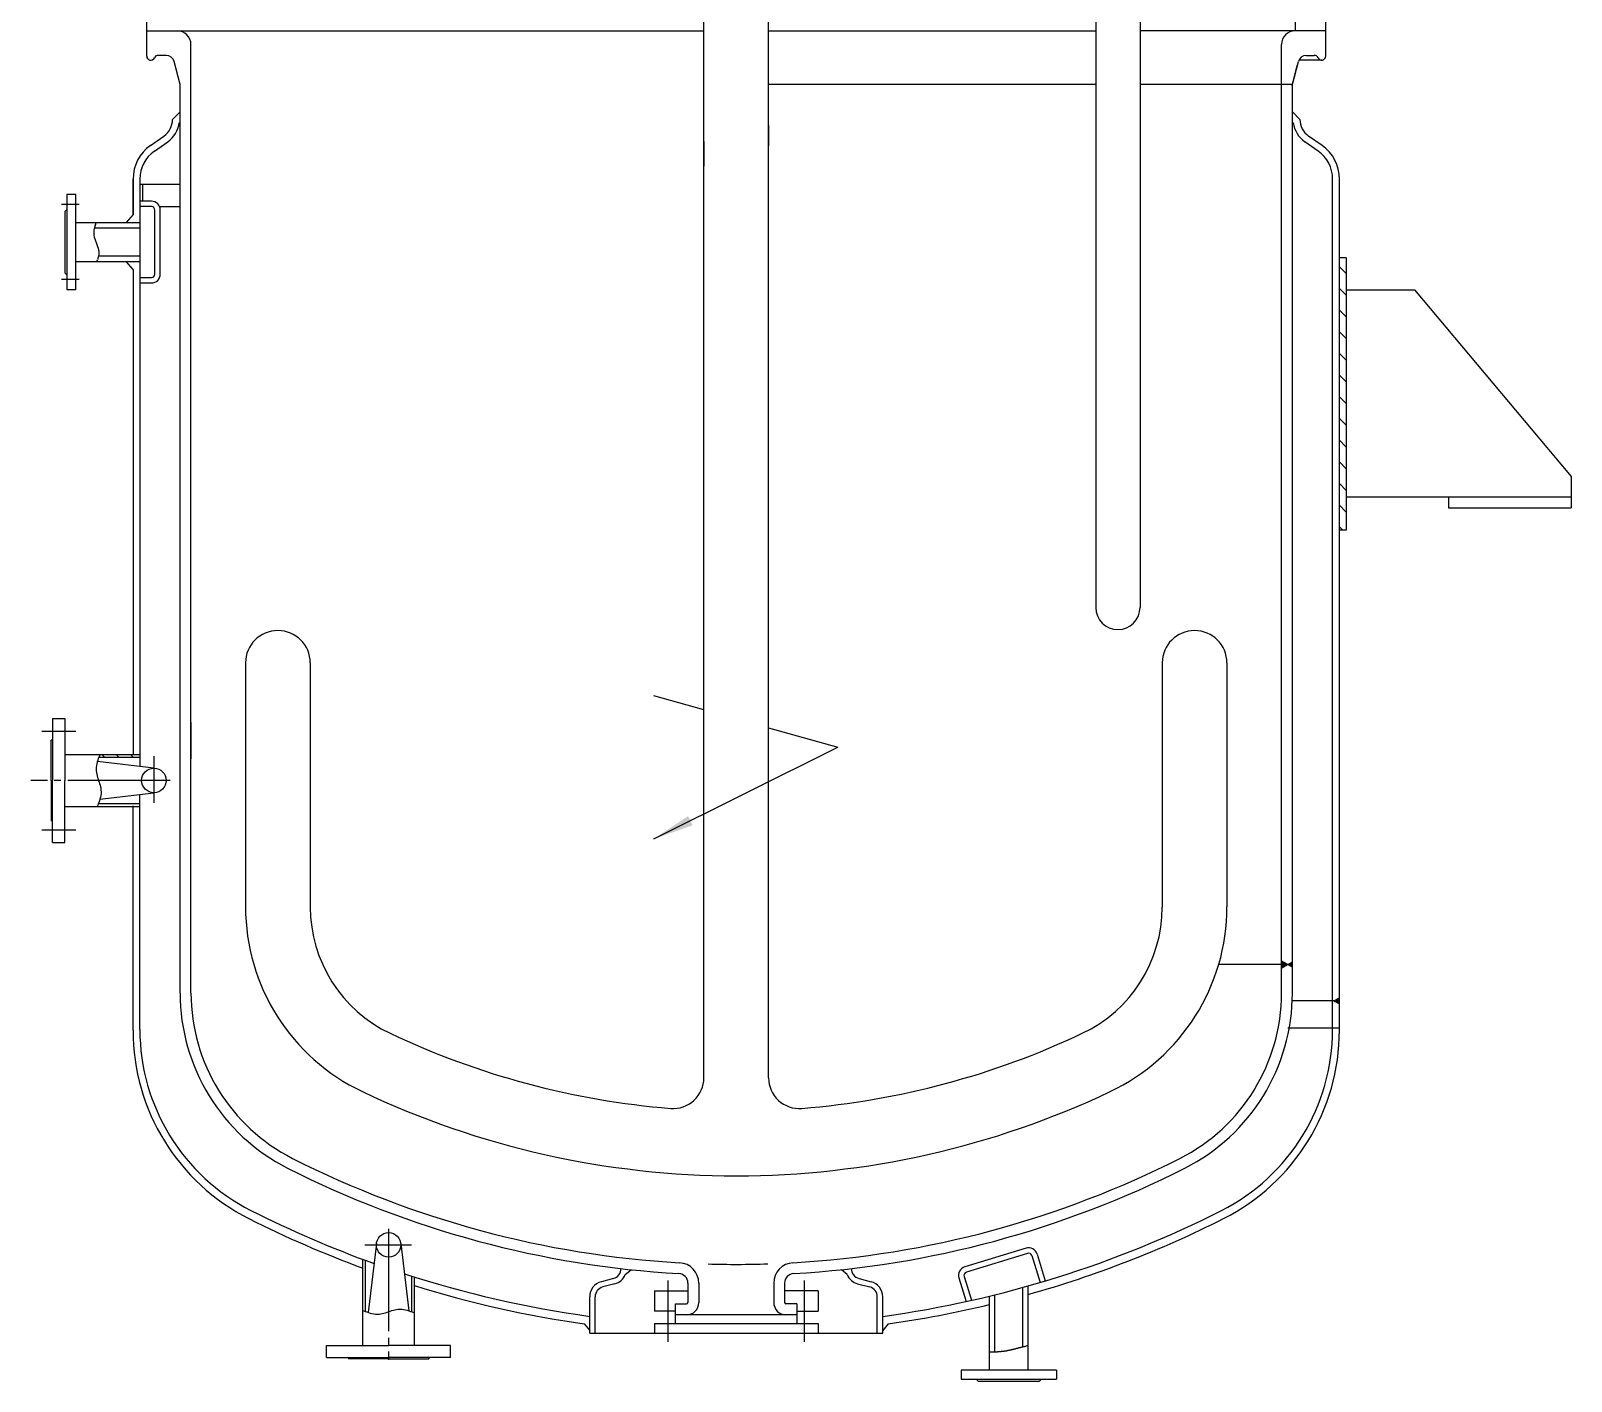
# Model space of a CAD drawing. Extents: x -10 to 10142, y -198 to 739.
# Drawn here: x 8991.6 to 9217.5, y 187 to 385.1 of the extents above; entities that cross this region are included whole.
import ezdxf

# ---------------------------------------------------------------- set-up
doc = ezdxf.new("R2010")
doc.units = 0
doc.linetypes.add('DASHDOT', pattern=[18, 15, -1, 1, -1])
doc.layers.get('0').update_dxf_attribs({"color": 8, "linetype": 'CONTINUOUS'})
for name, color, linetype in [('1', 8, 'CONTINUOUS'), ('2', 94, 'DASHDOT'), ('85', 7, 'CONTINUOUS')]:
    doc.layers.add(name, color=color, linetype=linetype)

# ---------------------------------------------------------------- blocks, each defined once
blk = doc.blocks.new('*U38')
for p, q in [((6711.58, 452.86), (6711.58, 456.41, 1)), ((6818.24, 452.86), (6818.24, 456.42))]:
    blk.add_line(p, q)
blk = doc.blocks.new('*U39')
blk.add_line((6819.31, 454.35), (6819.31, 456.42, 1))
blk = doc.blocks.new('*U52')
for p, q in [((6768.08, 512.84), (6768.08, 514.84)), ((6761.74, 513.26), (6761.74, 510.84, 1))]:
    blk.add_line(p, q)
blk = doc.blocks.new('*U59')
for p, q in [((6702.13, 504.83), (6702.1, 504.71)), ((6702.17, 504.95), (6702.13, 504.83)), ((6702.2, 505.04), (6702.17, 504.95)), ((6702.23, 505.12), (6702.2, 505.04, 1)), ((6702.23, 505.12), (6702.3, 505.32)), ((6702.08, 504.57), (6702.07, 504.42)), ((6702.07, 504.42), (6702.07, 504.26)), ((6702.07, 504.26), (6702.08, 504.09)), ((6702.1, 504.71), (6702.08, 504.57)), ((6702.08, 504.09), (6702.12, 503.91)), ((6702.12, 503.91), (6702.17, 503.73)), ((6702.17, 503.73), (6702.23, 503.54)), ((6702.23, 503.54), (6702.3, 503.36)), ((6702.3, 503.36), (6702.37, 503.17)), ((6702.37, 503.17), (6702.43, 502.99)), ((6702.45, 501.76), (6702.42, 501.69)), ((6702.43, 502.99), (6702.49, 502.82)), ((6702.48, 501.85), (6702.45, 501.76)), ((6702.5, 501.95), (6702.48, 501.85)), ((6702.49, 502.82), (6702.53, 502.65)), ((6702.53, 502.07), (6702.5, 501.95)), ((6702.53, 502.65), (6702.55, 502.49)), ((6702.55, 502.19), (6702.53, 502.07)), ((6702.55, 502.49), (6702.55, 502.33)), ((6702.55, 502.33), (6702.55, 502.19)), ((6702.36, 501.52), (6702.42, 501.69))]:
    blk.add_line(p, q)
blk = doc.blocks.new('*U81')
at = {"layer": '1'}
for p, q in [((6818.66, 432.63), (6818.24, 433.05)), ((6818.37, 433.04), (6818.24, 432.91)), ((6818.5, 432.96), (6818.24, 432.7)), ((6818.24, 432.49), (6818.64, 432.88)), ((6818.53, 432.55), (6818.24, 432.84)), ((6818.39, 432.48), (6818.24, 432.63)), ((6818.26, 432.4), (6818.24, 432.42, 1)), ((6818.77, 432.8), (6818.51, 432.54)), ((6818.8, 432.71), (6818.61, 432.9)), ((6819.02, 432.84), (6818.9, 432.72)), ((6819.12, 432.6), (6818.93, 432.79)), ((6819.04, 432.65), (6819.31, 432.92)), ((6819.31, 432.62), (6819.06, 432.87)), ((6819.31, 432.71), (6819.17, 432.57)), ((6819.31, 432.83), (6819.2, 432.95)), ((6819.3, 432.49), (6819.31, 432.49))]:
    blk.add_line(p, q, dxfattribs=at)
blk = doc.blocks.new('*U84')
at = {"layer": '1'}
for p, q in [((6823.86, 429.45), (6823.51, 429.1)), ((6823.91, 429.34), (6823.82, 429.43)), ((6823.4, 429.2), (6823.38, 429.18)), ((6823.49, 429.11), (6823.41, 429.2, 1)), ((6823.91, 428.91), (6823.54, 429.28)), ((6823.91, 429.29), (6823.65, 429.03)), ((6823.91, 429.12), (6823.68, 429.35)), ((6823.91, 429.07), (6823.79, 428.95))]:
    blk.add_line(p, q, dxfattribs=at)
blk = doc.blocks.new('*U86')
blk.add_line((6756.84, 445.03), (6774.84, 454.01))
blk.add_solid([(6756.84, 445.03), (6760.19, 447.26), (6760.64, 446.36)])
blk = doc.blocks.new('*U88')
for p, q in [((6789.68, 394.86), (6789.69, 394.86, 1)), ((6789.69, 394.86), (6789.71, 394.86)), ((6789.71, 394.86), (6789.73, 394.86)), ((6789.73, 394.86), (6789.76, 394.86)), ((6789.76, 394.86), (6789.79, 394.86)), ((6789.79, 394.86), (6789.82, 394.86)), ((6789.82, 394.86), (6789.85, 394.86)), ((6789.85, 394.86), (6789.89, 394.86)), ((6789.89, 394.86), (6789.92, 394.86)), ((6789.92, 394.86), (6789.96, 394.86)), ((6789.96, 394.86), (6790, 394.86)), ((6790, 394.86), (6790.04, 394.86)), ((6790.04, 394.86), (6790.08, 394.86)), ((6790.08, 394.86), (6790.12, 394.86)), ((6790.12, 394.86), (6790.15, 394.86)), ((6790.15, 394.86), (6790.19, 394.86)), ((6790.19, 394.86), (6790.23, 394.87)), ((6790.23, 394.87), (6790.27, 394.87)), ((6790.27, 394.87), (6790.31, 394.87)), ((6790.31, 394.87), (6790.35, 394.87)), ((6790.35, 394.87), (6790.39, 394.87)), ((6790.39, 394.87), (6790.43, 394.87)), ((6790.43, 394.87), (6790.46, 394.87)), ((6790.46, 394.87), (6790.5, 394.88)), ((6790.5, 394.88), (6790.54, 394.88)), ((6790.54, 394.88), (6790.58, 394.88)), ((6790.58, 394.88), (6790.62, 394.88)), ((6790.62, 394.88), (6790.66, 394.89)), ((6790.66, 394.89), (6790.7, 394.89)), ((6790.7, 394.89), (6790.73, 394.89)), ((6790.73, 394.89), (6790.77, 394.9)), ((6790.77, 394.9), (6790.81, 394.9)), ((6790.81, 394.9), (6790.85, 394.91)), ((6790.85, 394.91), (6790.89, 394.91)), ((6790.89, 394.91), (6790.92, 394.91)), ((6790.92, 394.91), (6790.96, 394.92)), ((6790.96, 394.92), (6791, 394.92)), ((6791, 394.92), (6791.04, 394.93)), ((6791.04, 394.93), (6791.08, 394.93)), ((6791.08, 394.93), (6791.11, 394.94)), ((6791.11, 394.94), (6791.15, 394.95)), ((6791.15, 394.95), (6791.19, 394.95)), ((6791.19, 394.95), (6791.22, 394.96)), ((6791.22, 394.96), (6791.26, 394.96)), ((6791.26, 394.96), (6791.3, 394.97)), ((6791.3, 394.97), (6791.33, 394.97)), ((6791.33, 394.97), (6791.37, 394.98)), ((6791.37, 394.98), (6791.4, 394.99)), ((6791.4, 394.99), (6791.44, 394.99)), ((6791.44, 394.99), (6791.47, 395)), ((6791.47, 395), (6791.5, 395.01)), ((6791.5, 395.01), (6791.54, 395.01)), ((6791.54, 395.01), (6791.57, 395.02)), ((6791.57, 395.02), (6791.6, 395.03)), ((6791.6, 395.03), (6791.63, 395.03)), ((6791.63, 395.03), (6791.66, 395.04)), ((6791.66, 395.04), (6791.69, 395.04)), ((6791.69, 395.04), (6791.72, 395.05)), ((6791.72, 395.05), (6791.74, 395.06)), ((6791.74, 395.06), (6791.77, 395.06)), ((6791.77, 395.06), (6791.8, 395.07)), ((6791.8, 395.07), (6791.83, 395.08)), ((6791.83, 395.08), (6791.85, 395.08)), ((6791.85, 395.08), (6791.88, 395.09)), ((6791.88, 395.09), (6791.91, 395.1)), ((6791.91, 395.1), (6791.94, 395.1)), ((6791.94, 395.1), (6791.97, 395.11)), ((6791.97, 395.11), (6792, 395.12)), ((6792, 395.12), (6792.03, 395.13)), ((6792.03, 395.13), (6792.06, 395.13)), ((6792.06, 395.13), (6792.1, 395.14)), ((6792.1, 395.14), (6792.14, 395.15)), ((6792.14, 395.15), (6792.17, 395.16)), ((6792.17, 395.16), (6792.21, 395.17)), ((6792.21, 395.17), (6792.26, 395.18)), ((6792.26, 395.18), (6792.3, 395.19)), ((6792.3, 395.19), (6792.35, 395.21)), ((6792.35, 395.21), (6792.39, 395.22)), ((6792.39, 395.22), (6792.44, 395.23)), ((6792.44, 395.23), (6792.49, 395.24)), ((6792.49, 395.24), (6792.54, 395.26)), ((6792.54, 395.26), (6792.59, 395.27)), ((6792.59, 395.27), (6792.64, 395.28)), ((6792.64, 395.28), (6792.7, 395.3)), ((6792.7, 395.3), (6792.75, 395.31)), ((6792.75, 395.31), (6792.81, 395.32)), ((6792.81, 395.32), (6792.88, 395.34)), ((6792.88, 395.34), (6792.94, 395.36)), ((6792.94, 395.36), (6793.02, 395.38)), ((6793.02, 395.38), (6793.09, 395.39)), ((6793.09, 395.39), (6793.16, 395.41)), ((6793.16, 395.41), (6793.24, 395.43)), ((6793.24, 395.43), (6793.31, 395.45)), ((6793.31, 395.45), (6793.37, 395.47)), ((6793.37, 395.47), (6793.43, 395.48)), ((6793.43, 395.48), (6793.48, 395.49))]:
    blk.add_line(p, q)
blk = doc.blocks.new('*U136')
at = {"layer": '1'}
for p, q in [((6823.91, 501.01), (6824.58, 500.34, 1)), ((6823.91, 498.89), (6824.58, 498.22)), ((6823.91, 496.77), (6824.58, 496.1)), ((6823.91, 494.65), (6824.58, 493.98)), ((6823.91, 492.53), (6824.58, 491.86)), ((6823.91, 490.4), (6824.58, 489.74)), ((6823.91, 488.28), (6824.58, 487.62)), ((6823.91, 486.16), (6824.58, 485.49)), ((6823.91, 484.04), (6824.58, 483.37)), ((6823.91, 481.92), (6824.58, 481.25)), ((6823.91, 479.8), (6824.58, 479.13)), ((6823.91, 477.68), (6824.58, 477.01)), ((6823.91, 475.55), (6824.24, 475.22))]:
    blk.add_line(p, q, dxfattribs=at)

msp = doc.modelspace()

# ---------------------------------------------------------------- linework, layer by layer
at = {"color": 0}
for p, q in [((9090.30289, 285.46491), (9082.94657, 287.51783)), ((9099.7996, 282.81466), (9109.95013, 279.98196)), ((9001.40009, 278.06402), (9001.3224, 277.80812)), ((9001.48265, 278.3056), (9001.40009, 278.06402)), ((9001.56507, 278.52723), (9001.48265, 278.3056)), ((9001.64237, 278.72328), (9001.56507, 278.52723)), ((9001.70955, 278.88812), (9001.64237, 278.72328)), ((9001.98055, 278.88812), (9002.38091, 278.48776)), ((9004.10114, 278.88812), (9004.5015, 278.48776)), ((9006.22172, 278.88812), (9006.58188, 278.52796)), ((9001.16845, 277.01074), (9001.1588, 276.75272)), ((9001.1588, 276.75272), (9001.17089, 276.50187)), ((9001.20158, 277.27585), (9001.16845, 277.01074)), ((9001.17089, 276.50187), (9001.20161, 276.25716)), ((9001.25457, 277.54351), (9001.20158, 277.27585)), ((9001.20161, 276.25716), (9001.24786, 276.01757)), ((9001.24786, 276.01757), (9001.30652, 275.78208)), ((9001.3224, 277.80812), (9001.25457, 277.54351)), ((9001.30652, 275.78208), (9001.3745, 275.54966)), ((9001.3745, 275.54966), (9001.44869, 275.31929)), ((9001.44869, 275.31929), (9001.52599, 275.08994)), ((9001.52599, 275.08994), (9001.60328, 274.86059)), ((9001.60328, 274.86059), (9001.67747, 274.63021)), ((9001.67747, 274.63021), (9001.74545, 274.39779)), ((9001.74545, 274.39779), (9001.80412, 274.1623)), ((9001.80412, 274.1623), (9001.85036, 273.92271)), ((9001.85036, 273.92271), (9001.88108, 273.678)), ((9001.88108, 273.678), (9001.89317, 273.42715)), ((9001.89317, 273.42715), (9001.88352, 273.16913)), ((9001.4096, 271.45659), (9001.34242, 271.29175)), ((9001.4869, 271.65264), (9001.4096, 271.45659)), ((9001.56932, 271.87427), (9001.4869, 271.65264)), ((9001.65188, 272.11585), (9001.56932, 271.87427)), ((9001.72957, 272.37176), (9001.65188, 272.11585)), ((9001.79741, 272.63636), (9001.72957, 272.37176)), ((9001.85039, 272.90402), (9001.79741, 272.63636)), ((9001.88352, 273.16913), (9001.85039, 272.90402)), ((9040.27072, 197.3609), (9040.43556, 197.29372)), ((9040.43556, 197.29372), (9040.6316, 197.21642)), ((9040.6316, 197.21642), (9040.85323, 197.13399)), ((9040.85323, 197.13399), (9041.09482, 197.05144)), ((9041.09482, 197.05144), (9041.35072, 196.97375)), ((9041.35072, 196.97375), (9041.61532, 196.90591)), ((9041.61532, 196.90591), (9041.88299, 196.85293)), ((9041.88299, 196.85293), (9042.14809, 196.81979)), ((9042.14809, 196.81979), (9042.40611, 196.81015)), ((9042.40611, 196.81015), (9042.65697, 196.82224)), ((9042.65697, 196.82224), (9042.90168, 196.85296)), ((9042.90168, 196.85296), (9043.14126, 196.8992)), ((9043.14126, 196.8992), (9043.37676, 196.95787)), ((9043.37676, 196.95787), (9043.60918, 197.02585)), ((9043.60918, 197.02585), (9043.83955, 197.10004)), ((9043.83955, 197.10004), (9044.0689, 197.17733)), ((9044.0689, 197.17733), (9044.29825, 197.25463)), ((9044.29825, 197.25463), (9044.52862, 197.32882)), ((9044.52862, 197.32882), (9044.76104, 197.3968)), ((9044.76104, 197.3968), (9044.99654, 197.45546)), ((9044.99654, 197.45546), (9045.23613, 197.50171)), ((9045.23613, 197.50171), (9045.48083, 197.53243)), ((9045.48083, 197.53243), (9045.73169, 197.54452)), ((9045.73169, 197.54452), (9045.98971, 197.53487)), ((9045.98971, 197.53487), (9046.25481, 197.50174)), ((9046.25481, 197.50174), (9046.52248, 197.44875)), ((9046.52248, 197.44875), (9046.78708, 197.38092)), ((9046.78708, 197.38092), (9047.04299, 197.30323)), ((9047.04299, 197.30323), (9047.28457, 197.22067)), ((9047.28457, 197.22067), (9047.5062, 197.13825)), ((9047.5062, 197.13825), (9047.70225, 197.06095)), ((9047.70225, 197.06095), (9047.86709, 196.99377))]:
    msp.add_line(p, q, dxfattribs=at)
at = {"layer": '1', "color": 0}
for p, q in [((9090.30294, 244.10067), (9090.30294, 447.23033)), ((9099.7996, 231.47621), (9099.7996, 447.23033)), ((9147.78299, 440.95866), (9147.78299, 300.48446, 9.42152)), ((9154.28074, 440.98581), (9154.28074, 300.48446)), ((9008.58119, 381.35314), (9008.58119, 390.58283, 9.42152)), ((9181.52131, 381.35314), (9181.52131, 390.54996)), ((9177.02287, 386.85124), (9177.02287, 385.05186)), ((9008.58119, 385.05186), (9090.30289, 385.05186)), ((9099.7996, 385.05186), (9147.78299, 385.05186, 1.49948)), ((9181.52131, 385.05186), (9154.28074, 385.05186)), ((9181.52131, 385.05186), (9154.28074, 385.05186, 1.49948)), ((9015.07894, 243.91625), (9015.07894, 383.05255, 9.42152)), ((9175.02356, 243.65812), (9175.02356, 383.05255)), ((9011.44853, 381.45311), (9010.27147, 381.45311)), ((9013.47949, 377.1546), (9012.61069, 380.55082)), ((9176.623, 377.1546), (9177.49181, 380.55082)), ((9176.623, 377.1546), (9177.33597, 379.94049)), ((9180.92152, 380.75335), (9177.56347, 380.75335)), ((9178.65397, 381.45311), (9179.83102, 381.45311, 9.42152)), ((9013.47949, 243.9163), (9013.47949, 377.1546)), ((9147.78299, 377.1546), (9099.79956, 377.1546)), ((9176.623, 377.1546), (9154.28074, 377.1546)), ((9176.42307, 377.1546), (9176.623, 377.1546)), ((9176.623, 243.61554), (9176.623, 377.1546)), ((9012.37987, 372.05636), (9013.47949, 373.15598, 9.42152)), ((9177.72262, 372.05636), (9176.623, 373.15598)), ((9013.34816, 371.55653), (9013.47949, 371.55653)), ((9176.75433, 371.55653), (9176.623, 371.55653)), ((9009.13954, 368.22629), (9011.10104, 369.59976)), ((9009.71291, 367.40742), (9011.67442, 368.78089, 1.49948)), ((9180.38958, 367.40742), (9178.42807, 368.78089, 1.49948)), ((9180.96296, 368.22629), (9179.00145, 369.59976, 9.42152)), ((9006.58188, 358.10295), (9006.58188, 363.31308)), ((9006.58188, 363.31308), (9006.58188, 358.10295)), ((9007.58153, 363.51732), (9007.58153, 277.14713)), ((9007.58153, 362.55965), (9013.47949, 362.55965)), ((9007.9813, 362.55965), (9007.9813, 360.06052)), ((9007.9813, 362.27778), (9007.9813, 360.06052, 9.42152)), ((9182.52096, 238.55064), (9182.52096, 363.31308)), ((9183.52062, 238.44953), (9183.52062, 363.31308)), ((8996.88524, 361.06017), (8996.88524, 347.06501)), ((8998.18479, 361.06017), (8996.88524, 361.06017)), ((8998.18479, 347.06501), (8998.18479, 361.06017)), ((9009.28095, 360.06052), (9007.58153, 360.06052)), ((9009.28095, 359.26079), (9007.58153, 359.26079, 9.42152)), ((9010.47286, 359.27882), (9013.47949, 359.27882)), ((8996.88524, 358.86093), (8996.58534, 358.56103)), ((8996.58534, 358.56103), (8996.58534, 349.56415)), ((9006.58188, 358.10295), (9005.58223, 356.91161, 1.49948)), ((9009.78077, 349.36422), (9009.78077, 358.76097)), ((9010.5805, 349.36422), (9010.5805, 358.76097)), ((8998.18479, 356.91161), (9007.58153, 356.91161)), ((9007.58153, 356.11188), (9000.90375, 356.11188)), ((8998.18479, 351.21358), (9007.58153, 351.21358)), ((9007.58153, 352.0133), (9001.50822, 352.0133)), ((9006.58188, 350.02224), (9005.58223, 351.21358)), ((9184.52027, 351.77537), (9183.52062, 351.77537)), ((9184.52027, 351.77537), (9184.52027, 311.78921)), ((8996.58534, 349.56415), (8996.88524, 349.26425)), ((9006.58188, 350.04528), (9006.58188, 278.88812)), ((9007.58153, 348.86439), (9009.28095, 348.86439, 9.42152)), ((9007.58153, 348.06467), (9009.28095, 348.06467, 9.42152)), ((8998.18479, 347.06501), (8996.88524, 347.06501)), ((9184.52027, 347.06502), (9194.51681, 347.06502)), ((9194.51681, 347.06502), (9217.50885, 319.6745)), ((9217.50885, 319.6745), (9217.50885, 315.07609)), ((9184.52027, 316.67554), (9217.50885, 316.67554)), ((9199.51508, 316.67554), (9199.51508, 315.07609)), ((9199.51508, 315.07609), (9217.50885, 315.07609)), ((9184.52027, 311.78921), (9183.52062, 311.78921)), ((9006.58188, 238.44953), (9006.58188, 271.37148)), ((9007.58153, 238.55064), (9007.58153, 273.05156)), ((9175.02356, 248.64252), (9176.623, 247.70721)), ((9176.62241, 248.09928), (9165.81029, 248.09928)), ((9175.02356, 247.55604), (9176.623, 248.49136)), ((9182.71018, 242.75123), (9176.59942, 242.75123)), ((9182.71018, 242.75123), (9183.52062, 243.19484)), ((9182.71018, 242.75123), (9183.52062, 242.30763)), ((9137.55534, 206.49055), (9128.56817, 203.74653)), ((9137.78887, 205.72569), (9128.8017, 202.98167, 9.42152)), ((9139.17774, 205.62714), (9140.38154, 201.68445, 9.42152)), ((9078.77905, 202.60847), (9079.62853, 203.33458, 9.42152)), ((9111.32345, 202.60847), (9110.47397, 203.33458)), ((9138.41287, 205.3936), (9139.61508, 201.45614)), ((9077.04751, 202.05052), (9075.26479, 201.57284, 9.42152)), ((9077.25447, 201.27812), (9075.47176, 200.80044)), ((9087.95481, 201.3615), (9087.95481, 198.50251, 9.42152)), ((9089.55415, 201.36136), (9089.55415, 198.52148, 9.42152)), ((9100.54834, 201.36136), (9100.54834, 198.52148)), ((9102.14769, 201.3615), (9102.14769, 198.50251, 9.42152)), ((9112.84802, 201.27812), (9114.63074, 200.80044)), ((9113.05498, 202.05052), (9114.8377, 201.57284)), ((9127.70476, 202.12414), (9128.75984, 198.66854)), ((9128.46962, 202.35767), (9129.54296, 198.84228)), ((9073.56084, 194.003), (9073.56084, 199.3522, 9.42152)), ((9074.36048, 194.003), (9074.36048, 199.3522, 9.42152)), ((9083.0554, 200.24608), (9083.0554, 197.24712)), ((9083.0554, 200.24608), (9087.95481, 200.24608, 9.42152)), ((9107.04709, 200.24608), (9102.14769, 200.24608)), ((9107.04709, 200.24608), (9107.04709, 197.24712)), ((9115.74201, 194.003), (9115.74201, 199.3522)), ((9116.54166, 194.003), (9116.54166, 199.3522)), ((9132.18839, 188.57885), (9132.18839, 199.46026, 9.42152)), ((9132.98811, 191.29199), (9132.98811, 199.65659)), ((9137.08669, 192.03049), (9137.08669, 200.73289)), ((9137.88642, 188.57885), (9137.88642, 200.95671)), ((9086.15483, 197.24712), (9083.0554, 197.24712)), ((9086.15483, 198.30263), (9087.75492, 198.30263, 9.42152)), ((9086.15483, 195.46195), (9086.15483, 198.30263)), ((9102.31112, 196.72211), (9086.15483, 196.72211)), ((9102.31112, 196.72211), (9086.15483, 196.72211, 1.49948)), ((9099.14873, 196.70328), (9099.14873, 196.72211)), ((9103.94767, 198.30263), (9102.34757, 198.30263)), ((9103.94767, 196.72211), (9102.34772, 196.72211, 9.42152)), ((9103.94767, 198.30263), (9103.94767, 195.46195)), ((9103.94767, 197.24712), (9107.04709, 197.24712)), ((9072.75851, 195.39227), (9073.56084, 194.43676)), ((9083.0554, 195.46195), (9083.0554, 194.02455)), ((9083.0554, 195.46195), (9107.04709, 195.46195, 9.42152)), ((9107.04709, 195.46195), (9107.04709, 194.02455)), ((9117.34399, 195.39227), (9116.54166, 194.43676)), ((9073.56084, 194.003), (9083.0566, 194.003)), ((9083.0554, 194.02455), (9107.04709, 194.02455)), ((9107.04589, 194.003), (9116.54166, 194.003)), ((9142.03498, 188.57885), (9128.03983, 188.57885)), ((9128.03983, 188.57885), (9128.03983, 187.2793)), ((9142.03498, 188.57885), (9142.03498, 187.2793)), ((9128.03983, 187.2793), (9142.03498, 187.2793)), ((9130.23906, 187.2793), (9130.53896, 186.9794)), ((9130.53896, 186.9794), (9139.53585, 186.9794)), ((9139.53585, 186.9794), (9139.83574, 187.2793))]:
    msp.add_line(p, q, dxfattribs=at)
for centre, radius, start, end in [((9013.07963, 383.05255), 1.99931, 0, 90), ((9177.02287, 383.05255), 1.99931, 90, 180), ((9009.18098, 381.35314), 0.59979, 180, 335.3756816), ((9010.27147, 380.85332), 0.59979, 90, 155.3756816), ((9011.44853, 380.25352), 1.19958, 14.349332, 90), ((9178.65397, 380.25352), 1.19958, 90, 165.650668), ((9179.83102, 380.85332), 0.59979, 24.6243184, 90), ((9180.92152, 381.35314), 0.59979, 204.6243184, 0), ((9009.38091, 372.05636), 2.99896, 305, 0), ((9009.38091, 372.05636), 3.99862, 305, 352.8192442), ((9180.72159, 372.05636), 3.99862, 187.1807558, 235), ((9180.72159, 372.05636), 2.99896, 180, 235), ((9012.5798, 363.31308), 5.99792, 125, 180), ((9012.5798, 363.31308), 4.99827, 125, 180), ((9177.52269, 363.31308), 4.99827, 0, 55), ((9177.52269, 363.31308), 5.99792, 0, 55), ((9009.28095, 358.76097), 1.29955, 0, 90), ((9009.28095, 358.76097), 0.49983, 0, 90), ((9009.28095, 349.36422), 0.49983, 270, 0), ((9009.28095, 349.36422), 1.29955, 270, 0), ((9151.03186, 300.48446), 3.24888, 180, 270), ((9151.03186, 300.48446), 3.24888, 270, 0), ((9042.26937, 243.9163), 28.78988, 180, 243.1243357), ((9042.26947, 243.91625), 27.19054, 180, 243.1243907), ((9147.83302, 243.91625), 27.19054, 296.8756093, 0), ((9147.83312, 243.9163), 28.78988, 296.8756643, 0), ((9037.52067, 238.44953), 30.93879, 180, 243.2247845), ((9037.32074, 238.55064), 29.7392, 180, 243.124268), ((9152.78176, 238.55064), 29.7392, 296.875732, 0), ((9152.58183, 238.44953), 30.93879, 296.7752155, 0), ((9095.05125, 348.06467), 143.95016, 243.1243907, 266.6855202), ((9095.05125, 348.06467), 143.95016, 273.3144798, 296.8756093), ((9095.05125, 348.06467), 145.5495, 243.1243357, 266.6855754), ((9095.05125, 348.06467), 145.5495, 273.3144246, 296.8756643), ((9095.05125, 352.46325), 158.64507, 243.2247845, 249.79974), ((9095.05125, 352.46325), 157.44548, 243.124268, 250.2826495), ((9095.05125, 352.46325), 157.44548, 277.8450361, 296.875732), ((9095.05125, 352.46325), 158.64507, 285.6646418, 296.7752155), ((9137.93483, 205.24765), 1.29955, 16.9788, 106.9788), ((9137.93483, 205.24765), 0.49983, 16.9788, 106.9788), ((9076.65946, 203.49876), 1.49933, 285, 0), ((9086.55519, 201.36136), 2.99896, 0, 86.6855202), ((9095.05125, 348.06467), 143.95016, 268.3562102, 271.8378532), ((9103.54731, 201.36136), 2.99896, 93.3144798, 180), ((9113.44304, 203.49876), 1.49933, 180, 255), ((9128.94766, 202.50363), 1.29955, 106.9788, 196.9788), ((9095.05125, 352.46325), 157.44548, 251.995735, 262.1549639), ((9075.85981, 199.3522), 2.29897, 105, 180), ((9076.65946, 203.49876), 2.29897, 285, 337.2161277), ((9086.55534, 201.3615), 1.39947, 0, 86.6855754), ((9103.54716, 201.3615), 1.39947, 93.3144246, 180), ((9113.44304, 203.49876), 2.29897, 202.7838723, 255), ((9114.24268, 199.3522), 2.29897, 0, 75), ((9128.94766, 202.50363), 0.49983, 106.9788, 196.9788), ((9095.05125, 352.46325), 158.64507, 252.6973124, 261.9220853), ((9075.85981, 199.3522), 1.49933, 105, 180), ((9114.24268, 199.3522), 1.49933, 0, 75), ((9087.75477, 198.52148), 1.79938, 270, 0), ((9087.75492, 198.50251), 0.19988, 270, 0), ((9102.34772, 198.52148), 1.79938, 180, 270), ((9102.34757, 198.50251), 0.19988, 180, 270), ((9095.05125, 352.46325), 158.64507, 278.0779147, 283.5379566)]:
    msp.add_arc(centre, radius, start, end, dxfattribs=at)
at = {"layer": '2', "color": 0}
for p, q in [((8998.68461, 359.56069), (8996.08551, 359.56069)), ((8998.68461, 348.5645), (8996.08551, 348.5645)), ((8993.20085, 282.33693), (8998.17542, 282.33693)), ((9009.63982, 278.66645), (9009.63982, 271.80137)), ((9012.01504, 275.08994), (8991.58727, 275.08994)), ((8993.20085, 267.84295), (8998.17542, 267.84295)), ((9183.51235, 238.75262), (9175.95148, 238.75262)), ((9044.0689, 209.34994), (9044.0689, 190.09574)), ((9044.0689, 209.33793), (9044.0689, 190.98537)), ((9040.57211, 206.97473), (9047.4372, 206.97473)), ((9085.05571, 192.74867), (9085.05571, 201.74556)), ((9105.04679, 192.74867), (9105.04679, 201.74556))]:
    msp.add_line(p, q, dxfattribs=at)
at = {"layer": '85', "color": 0}
for p, q in [((9090.30289, 231.47621), (9090.30289, 373.38081, 9.42152)), ((9099.7996, 231.47621), (9099.7996, 373.72709)), ((9023.07617, 292.33397), (9023.07617, 256.55258)), ((9032.57288, 292.33397), (9032.57288, 256.52503, 9.42152)), ((9157.52961, 292.33397), (9157.52961, 256.52503)), ((9167.02633, 292.33397), (9167.02633, 256.55258, 9.42152)), ((8994.78546, 284.18579), (8994.78546, 275.08994)), ((8994.78546, 284.18579), (8996.58484, 284.18579)), ((8996.58484, 284.18579), (8996.58484, 275.08994)), ((8994.58603, 275.08994), (8994.58603, 280.98739)), ((8994.78546, 280.98739), (8994.58603, 280.98739)), ((8996.58484, 278.88812), (9007.58153, 278.88812)), ((9009.63982, 276.90203), (9001.34711, 277.88952)), ((9001.55039, 278.48776), (9007.58153, 278.48776)), ((8994.58603, 275.08994), (8994.58603, 269.19248)), ((8994.78546, 265.99409), (8994.78546, 275.08994)), ((8996.58484, 265.99409), (8996.58484, 275.08994)), ((8996.58484, 271.29175), (9007.58153, 271.29175)), ((9001.50158, 271.69211), (9007.58153, 271.69211, 1.49948)), ((9001.71828, 272.33455), (9009.63982, 273.30327)), ((8994.78546, 269.19248), (8994.58603, 269.19248)), ((8994.78546, 265.99409), (8996.58484, 265.99409)), ((9042.28215, 207.1875), (9041.07592, 197.0579)), ((9045.85565, 207.1875), (9047.03228, 197.30648)), ((9040.27072, 192.23619), (9040.27072, 204.85507, 1.49948)), ((9040.67108, 197.20174), (9040.67108, 204.7071)), ((9047.46672, 197.15293), (9047.46672, 202.38062, 9.42152)), ((9047.86709, 192.23619), (9047.86709, 202.25427)), ((9034.97305, 192.23619), (9044.0689, 192.23619)), ((9034.97305, 190.43681), (9034.97305, 192.23619)), ((9053.16475, 192.23619), (9044.0689, 192.23619)), ((9053.16475, 190.43681), (9053.16475, 192.23619)), ((9034.97305, 190.43681), (9044.0689, 190.43681)), ((9038.17144, 190.43681), (9038.17144, 190.23738)), ((9044.0689, 190.23738), (9038.17144, 190.23738)), ((9053.16475, 190.43681), (9044.0689, 190.43681)), ((9044.0689, 190.23738), (9049.96636, 190.23738, 9.42152)), ((9049.96636, 190.43681), (9049.96636, 190.23738, 1.49948))]:
    msp.add_line(p, q, dxfattribs=at)
for centre in [(9009.63982, 275.10265), (9044.0689, 206.97473)]:
    msp.add_circle(centre, 1.79938, dxfattribs=at)
for centre, radius, start, end in [((9027.82453, 292.33397), 4.74836, 0, 180), ((9162.27797, 292.33397), 4.74836, 0, 180), ((9053.06579, 256.55258), 29.98962, 180, 244.6230665), ((9053.06579, 256.55258), 29.98962, 180, 244.6230665), ((9053.06579, 256.52503), 20.4929, 180, 244.6606831), ((9137.03671, 256.52503), 20.4929, 295.3393169, 0), ((9137.03671, 256.55258), 29.98962, 295.3769335, 0), ((9137.03671, 256.55258), 29.98962, 295.3769335, 0), ((9094.99313, 345.06571), 118.45898, 244.6606831, 265.3752013), ((9095.10937, 345.06571), 118.45898, 274.6247987, 295.3393169), ((9085.80445, 231.47621), 4.49844, 265.3752013, 0), ((9104.29805, 231.47621), 4.49844, 180, 274.6247987), ((9095.05125, 345.06571), 127.9557, 244.6230665, 270), ((9095.05125, 345.06571), 127.9557, 270, 295.3769335)]:
    msp.add_arc(centre, radius, start, end, dxfattribs=at)

# ---------------------------------------------------------------- block references
at = {"color": 0, "xscale": 1.49948080500053, "yscale": 1.499480804999962, "zscale": 1.499480805}
for name in ['*U52', '*U59', '*U136', '*U38', '*U39', '*U86', '*U81', '*U84', '*U88']:
    msp.add_blockref(name, (-1048.79927, -400.79951), dxfattribs=at)

doc.saveas('drawing.dxf')
